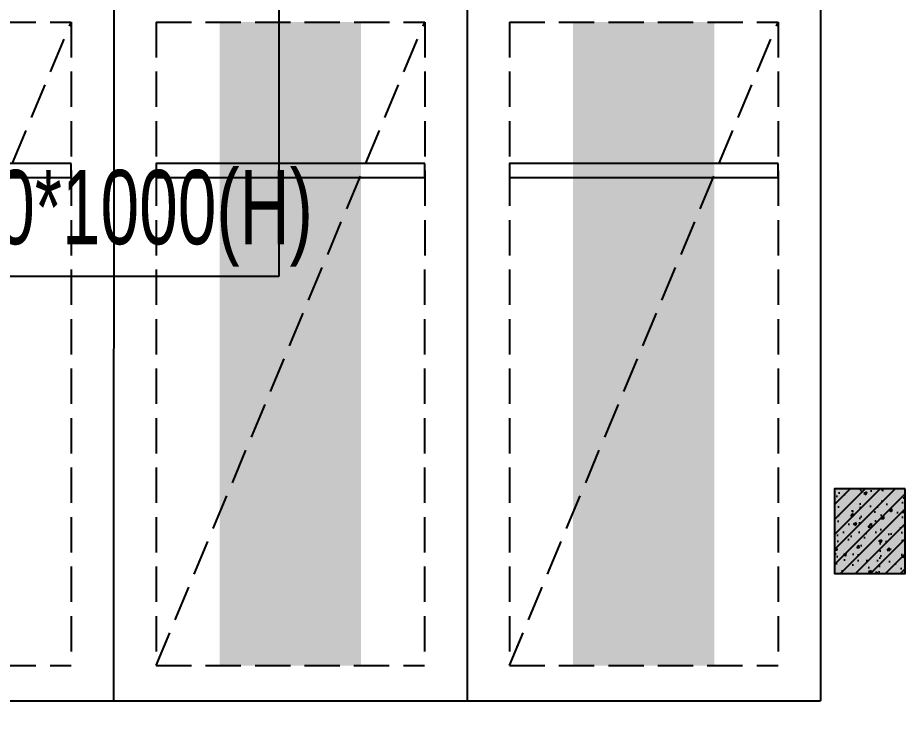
# Model space of a CAD drawing. Extents: x -1338203 to 1886333, y -783476 to 1038610.
# Drawn here: x 662378 to 668657, y -347197 to -342117 of the extents above; entities that cross this region are included whole.
import ezdxf

# ---------------------------------------------------------------- set-up
doc = ezdxf.new("R2010")
doc.units = 0
doc.header["$LTSCALE"] = 1000
doc.header["$MEASUREMENT"] = 0
doc.linetypes.add('A-001-平面B2$0$__DASH', pattern=[0.35, 0.25, -0.1])
for name, color, linetype in [('A-001-车位参照B2$0$A-001-车位参照B2$0$0A-P-PKNG-CAR(A)', 43, 'Continuous'), ('p-a-regular', 5, 'Continuous'), ('S001地下二墙柱$0$S001地下二墙柱$0$0S-CC-LINE', 52, 'Continuous'), ('S001地下二墙柱$0$S001地下二墙柱$0$0S-CW-HATCH', 251, 'Continuous'), ('S001地下二墙柱$0$S001地下二墙柱$0$0S-CW-HATCH-UP', 251, 'Continuous'), ('负二层集水坑及排水沟$0$负二层集水坑及排水沟$0$0P-A-LEAD', 3, 'Continuous')]:
    doc.layers.add(name, color=color, linetype=linetype)
doc.styles.add('负二层集水坑及排水沟$0$负二层集水坑及排水沟$0$AAD-TXT', font='AAD-TXT.shx', dxfattribs={"width": 0.7, "height": 3, "bigfont": 'AAD-HZTXT.shx'})

# ---------------------------------------------------------------- blocks, each defined once
blk = doc.blocks.new('负二层集水坑及排水沟')
at = {"layer": '负二层集水坑及排水沟$0$负二层集水坑及排水沟$0$0P-A-LEAD'}
for p, q in [((-102141.3099903525, -178235.8911579128), (-102141.3099903526, -180334.4042415554)), ((-102141.3099903526, -180334.4042415554), (-107396.5973869051, -180334.4042415554))]:
    blk.add_line(p, q, dxfattribs=at)
at = {"layer": '负二层集水坑及排水沟$0$负二层集水坑及排水沟$0$0P-A-LEAD', "color": 7, "style": '负二层集水坑及排水沟$0$负二层集水坑及排水沟$0$AAD-TXT', "width": 0.7}
blk.add_text('集水坑1000*1000*1000(H)', height=525, dxfattribs=at).set_placement((-107291.5973869051, -180106.8139618921))
blk = doc.blocks.new('S001地下二墙柱')
at = {"layer": 'S001地下二墙柱$0$S001地下二墙柱$0$0S-CW-HATCH'}
h = blk.add_hatch(color=256, dxfattribs=at)
h.dxf.hatch_style = 1
h.paths.add_polyline_path([(-97708.76140984008, -181835.8904443951), (-98208.76140984008, -181835.8904443951), (-98208.76140984008, -182435.8904443951), (-97708.76140984008, -182435.8904443951)])
at = {"layer": 'S001地下二墙柱$0$S001地下二墙柱$0$0S-CW-HATCH-UP'}
h = blk.add_hatch(dxfattribs=at)
h.set_pattern_fill('钢筋混凝土', color=256, scale=30)
h.set_pattern_definition([(45, (-65398.02880732762, -172884.1634837211), (-53.03300858899106, 53.03300858899107), []), (49.99999999999999, (-65398.02880732762, -172884.1634837211), (215.178054780226, -18.82564049477853), [22.5, -247.5]), (355, (-65398.02880732762, -172884.1634837211), (-41.6254000839, 225.6576401100035), [18, -198]), (100.4514, (-65380.09730332764, -172885.7322857212), (173.5528145142065, 206.8318626182861), [19.122057, -210.3426336]), (46.18420000000002, (-65398.02880732762, -172824.1634837211), (320.1723145876933, -49.65570429870542), [33.74999999999805, -371.2499999999844]), (96.6356, (-65371.34778382676, -172828.3014758211), (280.398811664611, 292.2353612701325), [28.6830864, -315.5139]), (351.1842, (-65398.02880732762, -172824.1634837211), (280.3985835400882, 292.2355802775974), [27, -297]), (21, (-65368.02880732762, -172839.1634837211), (179.0721156355385, -120.7856671996016), [22.5, -247.5]), (326.0000000000001, (-65368.02880732762, -172839.1634837211), (72.99459957647451, 217.5450135140559), [18, -198]), (71.4514, (-65353.1061374289, -172849.2289655211), (252.066788574447, 96.75914901298572), [19.122057, -210.3426336]), (37.50000000000001, (-65398.02880732762, -172884.1634837211), (3.647956595187201, 99.86815614939344), [0, -195.6, 0, -201, 0, -198.75]), (7.499999999999999, (-65398.02880732762, -172884.1634837211), (78.92086123264458, 118.3235135647081), [0, -114.6, 0, -191.1, 0, -75.75]), (327.5, (-65464.92880732799, -172884.1634837211), (160.1467308517227, -6.766461520313927), [0, -75, 0, -234, 0, -310.5]), (317.5, (-65494.92880732799, -172884.1634837211), (174.9558508027159, 30.03149469969532), [0, -97.5, 0, -155.4, 0, -220.5])])
h.paths.add_polyline_path([(-97708.76140984008, -181835.8904443951), (-98208.76140984008, -181835.8904443951), (-98208.76140984008, -182435.8904443951), (-97708.76140984008, -182435.8904443951)])
at = {"layer": 'S001地下二墙柱$0$S001地下二墙柱$0$0S-CC-LINE', "color": 1}
blk.add_lwpolyline([(-97708.76140984008, -181835.8904443951), (-98208.76140984008, -181835.8904443951), (-98208.76140984008, -182435.8904443951), (-97708.76140984008, -182435.8904443951)], close=True, dxfattribs=at)
blk = doc.blocks.new('A-001-车位参照B2$0$A-001-车位参照B2$0$ddd')
for p, q in [((0.1196331636165269, 2499.734631010215), (5300.119627203792, 2499.986558642588)), ((0.1196331636165269, 2499.734631010215), (0.2384704556898214, -0.2653666055994108)), ((5300.119627203792, 2499.986558642588), (5300.238464436203, -0.01343849650584161)), ((0.2384704556898214, -0.2653666055994108), (5300.238464436203, -0.01343849650584161))]:
    blk.add_line(p, q)
at = {"linetype": 'A-001-平面B2$0$__DASH'}
for p, q in [((500.1338930671918, 2199.758391137235), (5050.133887941134, 2199.974675002741)), ((500.1338930671918, 2199.758391137235), (500.2242094210233, 299.7583935214207)), ((5050.133887941134, 2199.974675002741), (5050.224204235303, 299.9746773870429)), ((500.2242094210233, 299.7583935214207), (5050.224204235303, 299.9746773870429))]:
    blk.add_line(p, q, dxfattribs=at)
blk.add_lwpolyline([(5050.133887941134, 2199.974675002741), (500.2242094210233, 299.7583935214207)], dxfattribs=at)
blk.add_lwpolyline([(1500.224208288535, 299.8059285574127), (1500.133891934704, 2199.805926173227), (1600.133891815436, 2199.810679533752), (1600.224208169326, 299.8106819179375)], close=True)
at = {"layer": 'p-a-regular', "ltscale": 0.002, "const_width": 999.9999999999999}
blk.add_lwpolyline([(5050.179046088189, 1249.974676194834), (500.1790512440493, 1249.758392329211)], dxfattribs=at)

msp = doc.modelspace()

# ---------------------------------------------------------------- block references
at = {"ltscale": 0.002}
for name, p in [('S001地下二墙柱', (766365.3671995364, -163610.9267240381)), ('负二层集水坑及排水沟', (766365.3667119629, -163610.9266319074))]:
    msp.add_blockref(name, p, dxfattribs=at)
at = {"layer": 'A-001-车位参照B2$0$A-001-车位参照B2$0$0A-P-PKNG-CAR(A)', "linetype": 'Continuous', "xscale": -1, "rotation": 89.99727645939184}
for p in [(663056.5965849593, -341646.518278184), (665556.5965849593, -341646.518278184), (668056.5965852571, -341646.5182757998)]:
    msp.add_blockref('A-001-车位参照B2$0$A-001-车位参照B2$0$ddd', p, dxfattribs=at)

doc.saveas('drawing.dxf')
